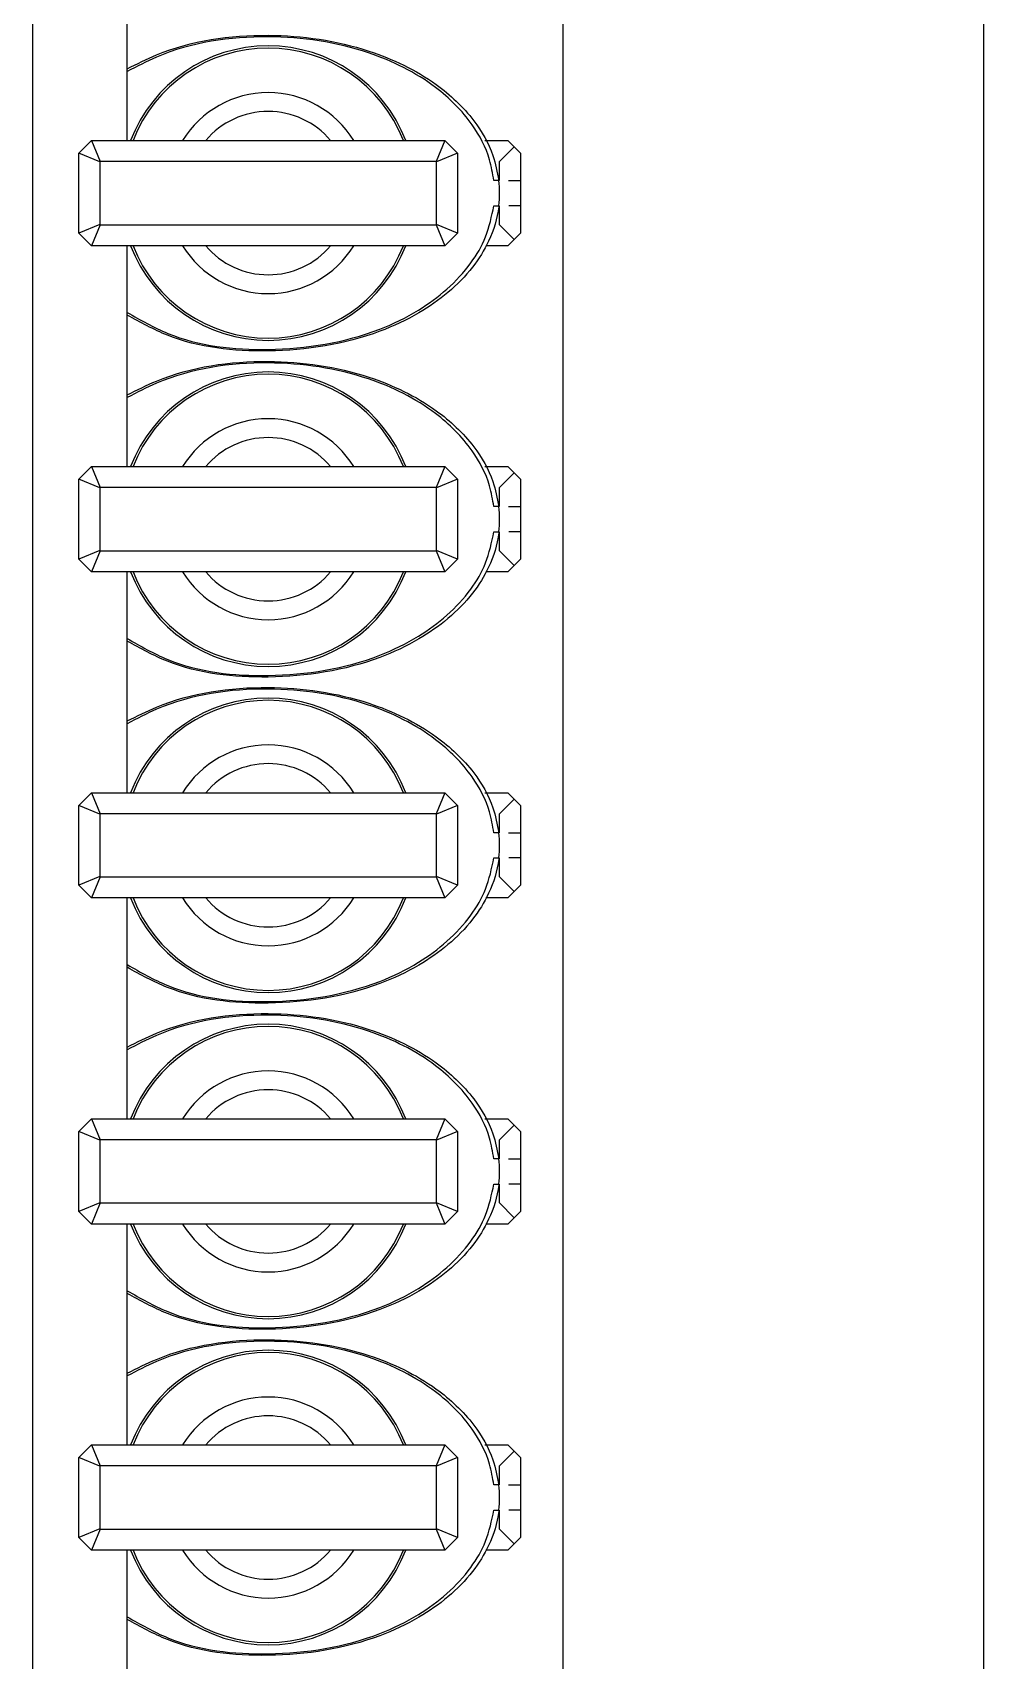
# Model space of a CAD drawing. Header units: millimetres. Extents: x 10 to 584, y 10 to 410.
# Drawn here: x 491.876 to 493.383, y 317.837 to 320.416 of the extents above; entities that cross this region are included whole.
import ezdxf

# ---------------------------------------------------------------- set-up
doc = ezdxf.new("R2010")
doc.units = ezdxf.units.MM

msp = doc.modelspace()

# ---------------------------------------------------------------- linework, layer by layer
at = {"color": 7, "linetype": 'Continuous', "lineweight": 25}
for p, q in [((491.87622, 325.84409), (491.87622, 315.84498)), ((492.71622, 325.84409), (492.71622, 315.84498)), ((493.38289, 325.84409), (493.38289, 315.84498)), ((492.02622, 320.24498), (492.02622, 320.59498)), ((491.94955, 320.22498), (491.96955, 320.24498)), ((491.96955, 320.24498), (492.52955, 320.24498)), ((491.96955, 320.24498), (491.98336, 320.21165)), ((492.52955, 320.24498), (492.51575, 320.21165)), ((492.52955, 320.24498), (492.54955, 320.22498)), ((492.59259, 320.24498), (492.62955, 320.24498)), ((492.61622, 320.21165), (492.63955, 320.23498)), ((492.62955, 320.24498), (492.63955, 320.23498)), ((492.63955, 320.23498), (492.64955, 320.22498)), ((491.94955, 320.09831), (491.94955, 320.22498)), ((491.98289, 320.21117), (491.94955, 320.22498)), ((491.98336, 320.21165), (491.98289, 320.21117)), ((491.98289, 320.21117), (491.98289, 320.11212)), ((492.51575, 320.21165), (491.98336, 320.21165)), ((492.51622, 320.21117), (492.51575, 320.21165)), ((492.54955, 320.22498), (492.51622, 320.21117)), ((492.51622, 320.11212), (492.51622, 320.21117)), ((492.54955, 320.22498), (492.54955, 320.09831)), ((492.61622, 320.18165), (492.61622, 320.21165)), ((492.64955, 320.22498), (492.64955, 320.18165)), ((492.61505, 320.18165), (492.60721, 320.18165)), ((492.60712, 320.14165), (492.61505, 320.14165)), ((492.61622, 320.11165), (492.61622, 320.14165)), ((492.64955, 320.14165), (492.64955, 320.09831)), ((491.98289, 320.11212), (491.94955, 320.09831)), ((491.98336, 320.11165), (491.96955, 320.07831)), ((491.98289, 320.11212), (491.98336, 320.11165)), ((491.98336, 320.11165), (492.51575, 320.11165)), ((492.51575, 320.11165), (492.51622, 320.11212)), ((492.51575, 320.11165), (492.52955, 320.07831)), ((492.54955, 320.09831), (492.51622, 320.11212)), ((492.63955, 320.08831), (492.61622, 320.11165)), ((491.96955, 320.07831), (491.94955, 320.09831)), ((492.52955, 320.07831), (491.96955, 320.07831)), ((492.02622, 319.72831), (492.02622, 320.07831)), ((492.54955, 320.09831), (492.52955, 320.07831)), ((492.62955, 320.07831), (492.59433, 320.07831)), ((492.63955, 320.08831), (492.62955, 320.07831)), ((492.64955, 320.09831), (492.63955, 320.08831)), ((491.94955, 319.70831), (491.96955, 319.72831)), ((491.96955, 319.72831), (492.52955, 319.72831)), ((491.96955, 319.72831), (491.98336, 319.69498)), ((492.52955, 319.72831), (492.51575, 319.69498)), ((492.52955, 319.72831), (492.54955, 319.70831)), ((492.59259, 319.72831), (492.62955, 319.72831)), ((492.61622, 319.69498), (492.63955, 319.71831)), ((492.62955, 319.72831), (492.63955, 319.71831)), ((492.63955, 319.71831), (492.64955, 319.70831)), ((491.98289, 319.69451), (491.94955, 319.70831)), ((491.94955, 319.58165), (491.94955, 319.70831)), ((491.98336, 319.69498), (491.98289, 319.69451)), ((491.98289, 319.69451), (491.98289, 319.59545)), ((492.51575, 319.69498), (491.98336, 319.69498)), ((492.51622, 319.69451), (492.51575, 319.69498)), ((492.54955, 319.70831), (492.51622, 319.69451)), ((492.51622, 319.59545), (492.51622, 319.69451)), ((492.54955, 319.70831), (492.54955, 319.58165)), ((492.61622, 319.66498), (492.61622, 319.69498)), ((492.64955, 319.70831), (492.64955, 319.66498)), ((492.61505, 319.66498), (492.60721, 319.66498)), ((492.60712, 319.62498), (492.61505, 319.62498)), ((492.61622, 319.59498), (492.61622, 319.62498)), ((492.64955, 319.62498), (492.64955, 319.58165)), ((491.98289, 319.59545), (491.94955, 319.58165)), ((491.98336, 319.59498), (491.96955, 319.56165)), ((491.98289, 319.59545), (491.98336, 319.59498)), ((491.98336, 319.59498), (492.51575, 319.59498)), ((492.51575, 319.59498), (492.51622, 319.59545)), ((492.51575, 319.59498), (492.52955, 319.56165)), ((492.54955, 319.58165), (492.51622, 319.59545)), ((492.63955, 319.57165), (492.61622, 319.59498)), ((491.96955, 319.56165), (491.94955, 319.58165)), ((492.52955, 319.56165), (491.96955, 319.56165)), ((492.02622, 319.21165), (492.02622, 319.56165)), ((492.54955, 319.58165), (492.52955, 319.56165)), ((492.62955, 319.56165), (492.59433, 319.56165)), ((492.63955, 319.57165), (492.62955, 319.56165)), ((492.64955, 319.58165), (492.63955, 319.57165)), ((491.94955, 319.19165), (491.96955, 319.21165)), ((491.96955, 319.21165), (492.52955, 319.21165)), ((491.96955, 319.21165), (491.98336, 319.17831)), ((492.52955, 319.21165), (492.51575, 319.17831)), ((492.52955, 319.21165), (492.54955, 319.19165)), ((492.59259, 319.21165), (492.62955, 319.21165)), ((492.61622, 319.17831), (492.63955, 319.20165)), ((492.62955, 319.21165), (492.63955, 319.20165)), ((492.63955, 319.20165), (492.64955, 319.19165)), ((491.98289, 319.17784), (491.94955, 319.19165)), ((491.94955, 319.06498), (491.94955, 319.19165)), ((491.98336, 319.17831), (491.98289, 319.17784)), ((491.98289, 319.17784), (491.98289, 319.07879)), ((492.51575, 319.17831), (491.98336, 319.17831)), ((492.51622, 319.17784), (492.51575, 319.17831)), ((492.54955, 319.19165), (492.51622, 319.17784)), ((492.51622, 319.07879), (492.51622, 319.17784)), ((492.54955, 319.19165), (492.54955, 319.06498)), ((492.61622, 319.14831), (492.61622, 319.17831)), ((492.64955, 319.19165), (492.64955, 319.14831)), ((492.61505, 319.14831), (492.60721, 319.14831)), ((492.60712, 319.10831), (492.61505, 319.10831)), ((492.61622, 319.07831), (492.61622, 319.10831)), ((492.64955, 319.10831), (492.64955, 319.06498)), ((491.98289, 319.07879), (491.94955, 319.06498)), ((491.98336, 319.07831), (491.96955, 319.04498)), ((491.98289, 319.07879), (491.98336, 319.07831)), ((491.98336, 319.07831), (492.51575, 319.07831)), ((492.51575, 319.07831), (492.51622, 319.07879)), ((492.51575, 319.07831), (492.52955, 319.04498)), ((492.54955, 319.06498), (492.51622, 319.07879)), ((492.63955, 319.05498), (492.61622, 319.07831)), ((491.96955, 319.04498), (491.94955, 319.06498)), ((492.54955, 319.06498), (492.52955, 319.04498)), ((492.63955, 319.05498), (492.62955, 319.04498)), ((492.64955, 319.06498), (492.63955, 319.05498)), ((492.52955, 319.04498), (491.96955, 319.04498)), ((492.02622, 318.69498), (492.02622, 319.04498)), ((492.62955, 319.04498), (492.59433, 319.04498)), ((491.94955, 318.67498), (491.96955, 318.69498)), ((491.96955, 318.69498), (492.52955, 318.69498)), ((491.96955, 318.69498), (491.98336, 318.66165)), ((492.52955, 318.69498), (492.51575, 318.66165)), ((492.52955, 318.69498), (492.54955, 318.67498)), ((492.59259, 318.69498), (492.62955, 318.69498)), ((492.61622, 318.66165), (492.63955, 318.68498)), ((492.62955, 318.69498), (492.63955, 318.68498)), ((492.63955, 318.68498), (492.64955, 318.67498)), ((491.98289, 318.66117), (491.94955, 318.67498)), ((491.94955, 318.54831), (491.94955, 318.67498)), ((491.98336, 318.66165), (491.98289, 318.66117)), ((491.98289, 318.66117), (491.98289, 318.56212)), ((492.51575, 318.66165), (491.98336, 318.66165)), ((492.51622, 318.66117), (492.51575, 318.66165)), ((492.54955, 318.67498), (492.51622, 318.66117)), ((492.51622, 318.56212), (492.51622, 318.66117)), ((492.54955, 318.67498), (492.54955, 318.54831)), ((492.61622, 318.63165), (492.61622, 318.66165)), ((492.64955, 318.67498), (492.64955, 318.63165)), ((492.61505, 318.63165), (492.60721, 318.63165)), ((492.60712, 318.59165), (492.61505, 318.59165)), ((492.61622, 318.56165), (492.61622, 318.59165)), ((492.64955, 318.59165), (492.64955, 318.54831)), ((491.98289, 318.56212), (491.94955, 318.54831)), ((491.98336, 318.56165), (491.96955, 318.52831)), ((491.98289, 318.56212), (491.98336, 318.56165)), ((491.98336, 318.56165), (492.51575, 318.56165)), ((492.51575, 318.56165), (492.51622, 318.56212)), ((492.51575, 318.56165), (492.52955, 318.52831)), ((492.54955, 318.54831), (492.51622, 318.56212)), ((492.63955, 318.53831), (492.61622, 318.56165)), ((491.96955, 318.52831), (491.94955, 318.54831)), ((492.54955, 318.54831), (492.52955, 318.52831)), ((492.63955, 318.53831), (492.62955, 318.52831)), ((492.64955, 318.54831), (492.63955, 318.53831)), ((492.52955, 318.52831), (491.96955, 318.52831)), ((492.02622, 318.17831), (492.02622, 318.52831)), ((492.62955, 318.52831), (492.59433, 318.52831)), ((491.94955, 318.15831), (491.96955, 318.17831)), ((491.96955, 318.17831), (492.52955, 318.17831)), ((491.96955, 318.17831), (491.98336, 318.14498)), ((492.52955, 318.17831), (492.51575, 318.14498)), ((492.52955, 318.17831), (492.54955, 318.15831)), ((492.59259, 318.17831), (492.62955, 318.17831)), ((492.62955, 318.17831), (492.63955, 318.16831)), ((491.94955, 318.03165), (491.94955, 318.15831)), ((491.98289, 318.14451), (491.94955, 318.15831)), ((491.98336, 318.14498), (491.98289, 318.14451)), ((491.98289, 318.14451), (491.98289, 318.04545)), ((492.51575, 318.14498), (491.98336, 318.14498)), ((492.51622, 318.14451), (492.51575, 318.14498)), ((492.54955, 318.15831), (492.51622, 318.14451)), ((492.51622, 318.04545), (492.51622, 318.14451)), ((492.54955, 318.15831), (492.54955, 318.03165)), ((492.61622, 318.14498), (492.63955, 318.16831)), ((492.61622, 318.11498), (492.61622, 318.14498)), ((492.63955, 318.16831), (492.64955, 318.15831)), ((492.64955, 318.15831), (492.64955, 318.11498)), ((492.61505, 318.11498), (492.60721, 318.11498)), ((492.60712, 318.07498), (492.61505, 318.07498)), ((492.61622, 318.04498), (492.61622, 318.07498)), ((492.64955, 318.07498), (492.64955, 318.03165)), ((491.98289, 318.04545), (491.94955, 318.03165)), ((491.98336, 318.04498), (491.96955, 318.01165)), ((491.98289, 318.04545), (491.98336, 318.04498)), ((491.98336, 318.04498), (492.51575, 318.04498)), ((492.51575, 318.04498), (492.51622, 318.04545)), ((492.51575, 318.04498), (492.52955, 318.01165)), ((492.54955, 318.03165), (492.51622, 318.04545)), ((492.63955, 318.02165), (492.61622, 318.04498)), ((491.96955, 318.01165), (491.94955, 318.03165)), ((492.54955, 318.03165), (492.52955, 318.01165)), ((492.63955, 318.02165), (492.62955, 318.01165)), ((492.64955, 318.03165), (492.63955, 318.02165)), ((492.52955, 318.01165), (491.96955, 318.01165)), ((492.02622, 317.66165), (492.02622, 318.01165)), ((492.62955, 318.01165), (492.59433, 318.01165))]:
    msp.add_line(p, q, dxfattribs=at)
for centre, start, end in [((492.24955, 320.16165), 20.92483, 159.07517), ((492.24955, 320.16165), 200.92483, 339.07517), ((492.24955, 319.64498), 20.92483, 159.07517), ((492.24955, 319.64498), 200.92483, 339.07517), ((492.24955, 319.12831), 20.92483, 159.07517), ((492.24955, 319.12831), 200.92483, 339.07517), ((492.24955, 318.61165), 20.92483, 159.07517), ((492.24955, 318.61165), 200.92483, 339.07517), ((492.24955, 318.09498), 20.92483, 159.07517), ((492.24955, 318.09498), 200.92483, 339.07517)]:
    msp.add_arc(centre, 0.23333, start, end, dxfattribs=at)
at = {"color": 59, "linetype": 'Continuous', "lineweight": 25}
for centre, radius, start, end in [((492.24955, 320.16165), 0.22981, 21.26068, 158.73932), ((492.24955, 320.16165), 0.15921, 31.5611, 148.4389), ((492.24955, 320.16165), 0.1294, 40.09101, 139.90899), ((492.24955, 320.16165), 0.22981, 201.26068, 338.73932), ((492.24955, 320.16165), 0.15921, 211.5611, 328.4389), ((492.24955, 320.16165), 0.1294, 220.09101, 319.90899), ((492.24955, 319.64498), 0.22981, 21.26068, 158.73932), ((492.24955, 319.64498), 0.15921, 31.5611, 148.4389), ((492.24955, 319.64498), 0.1294, 40.09101, 139.90899), ((492.24955, 319.64498), 0.22981, 201.26068, 338.73932), ((492.24955, 319.64498), 0.15921, 211.5611, 328.4389), ((492.24955, 319.64498), 0.1294, 220.09101, 319.90899), ((492.24955, 319.12831), 0.22981, 21.26068, 158.73932), ((492.24955, 319.12831), 0.15921, 31.5611, 148.4389), ((492.24955, 319.12831), 0.1294, 40.09101, 139.90899), ((492.24955, 319.12831), 0.22981, 201.26068, 338.73932), ((492.24955, 319.12831), 0.15921, 211.5611, 328.4389), ((492.24955, 319.12831), 0.1294, 220.09101, 319.90899), ((492.24955, 318.61165), 0.22981, 21.26068, 158.73932), ((492.24955, 318.61165), 0.15921, 31.5611, 148.4389), ((492.24955, 318.61165), 0.1294, 40.09101, 139.90899), ((492.24955, 318.61165), 0.22981, 201.26068, 338.73932), ((492.24955, 318.61165), 0.15921, 211.5611, 328.4389), ((492.24955, 318.61165), 0.1294, 220.09101, 319.90899), ((492.24955, 318.09498), 0.22981, 21.26068, 158.73932), ((492.24955, 318.09498), 0.15921, 31.5611, 148.4389), ((492.24955, 318.09498), 0.1294, 40.09101, 139.90899), ((492.24955, 318.09498), 0.22981, 201.26068, 338.73932), ((492.24955, 318.09498), 0.15921, 211.5611, 328.4389), ((492.24955, 318.09498), 0.1294, 220.09101, 319.90899)]:
    msp.add_arc(centre, radius, start, end, dxfattribs=at)
at = {"color": 7, "linetype": 'Continuous', "lineweight": 25}
for centre in [(492.24955, 320.16165), (492.24955, 319.64498), (492.24955, 319.12831), (492.24955, 318.61165), (492.24955, 318.09498)]:
    msp.add_ellipse(centre, major_axis=(-0.36667, 0), ratio=0.6818182, start_param=3.0615071, end_param=3.2216782, dxfattribs=at)
for points, knots in [([(492.02622, 320.35866), (492.0415, 320.36636), (492.11036, 320.40104), (492.24402, 320.4198), (492.39756, 320.3979), (492.5088, 320.34482), (492.57399, 320.28388), (492.60601, 320.22911), (492.6125, 320.19501), (492.61505, 320.18165)], [0, 0, 0, 0, 0.0734562, 0.3309748, 0.562253, 0.733186, 0.8514207, 0.9417855, 1, 1, 1, 1]), ([(492.63053, 320.18165), (492.63359, 320.18165), (492.64521, 320.18165), (492.64906, 320.18165), (492.64948, 320.18165), (492.64955, 320.18165)], [0, 0, 0, 0, 0.2301759, 0.8737531, 1, 1, 1, 1]), ([(492.61505, 320.14165), (492.61498, 320.14109), (492.61265, 320.12182), (492.60212, 320.08707), (492.56347, 320.0255), (492.50251, 319.97619), (492.39349, 319.92527), (492.2563, 319.90431), (492.1154, 319.91926), (492.04714, 319.95685), (492.02622, 319.96836)], [0, 0, 0, 0, 0.0024244, 0.0832315, 0.1526605, 0.3122964, 0.4103004, 0.6672603, 0.8980368, 1, 1, 1, 1]), ([(492.64955, 320.14165), (492.64867, 320.14165), (492.64736, 320.14165), (492.63501, 320.14165), (492.63093, 320.14165)], [0, 0, 0, 0, 0.6701369, 1, 1, 1, 1]), ([(492.02622, 319.84199), (492.0415, 319.84969), (492.11036, 319.88437), (492.24402, 319.90314), (492.39756, 319.88123), (492.5088, 319.82815), (492.57399, 319.76721), (492.60601, 319.71244), (492.6125, 319.67834), (492.61505, 319.66498)], [0, 0, 0, 0, 0.0734562, 0.3309748, 0.562253, 0.733186, 0.8514207, 0.9417855, 1, 1, 1, 1]), ([(492.63053, 319.66498), (492.63359, 319.66498), (492.64521, 319.66498), (492.64906, 319.66498), (492.64948, 319.66498), (492.64955, 319.66498)], [0, 0, 0, 0, 0.2301759, 0.8737531, 1, 1, 1, 1]), ([(492.61505, 319.62498), (492.61498, 319.62442), (492.61265, 319.60515), (492.60212, 319.57041), (492.56347, 319.50883), (492.50251, 319.45953), (492.39349, 319.4086), (492.2563, 319.38764), (492.1154, 319.40259), (492.04714, 319.44018), (492.02622, 319.4517)], [0, 0, 0, 0, 0.0024244, 0.0832315, 0.1526605, 0.3122964, 0.4103004, 0.6672603, 0.8980368, 1, 1, 1, 1]), ([(492.64955, 319.62498), (492.64867, 319.62498), (492.64736, 319.62498), (492.63501, 319.62498), (492.63093, 319.62498)], [0, 0, 0, 0, 0.6701369, 1, 1, 1, 1]), ([(492.02622, 319.32533), (492.0415, 319.33303), (492.11036, 319.36771), (492.24402, 319.38647), (492.39756, 319.36457), (492.5088, 319.31148), (492.57399, 319.25055), (492.60601, 319.19577), (492.6125, 319.16167), (492.61505, 319.14831)], [0, 0, 0, 0, 0.0734562, 0.3309748, 0.562253, 0.733186, 0.8514207, 0.9417855, 1, 1, 1, 1]), ([(492.63053, 319.14831), (492.63359, 319.14831), (492.64521, 319.14831), (492.64906, 319.14831), (492.64948, 319.14831), (492.64955, 319.14831)], [0, 0, 0, 0, 0.2301759, 0.8737531, 1, 1, 1, 1]), ([(492.61505, 319.10831), (492.61498, 319.10775), (492.61265, 319.08849), (492.60212, 319.05374), (492.56347, 318.99217), (492.50251, 318.94286), (492.39349, 318.89193), (492.2563, 318.87098), (492.1154, 318.88592), (492.04714, 318.92351), (492.02622, 318.93503)], [0, 0, 0, 0, 0.0024244, 0.0832315, 0.1526605, 0.3122964, 0.4103004, 0.6672603, 0.8980368, 1, 1, 1, 1]), ([(492.64955, 319.10831), (492.64867, 319.10831), (492.64736, 319.10831), (492.63501, 319.10831), (492.63093, 319.10831)], [0, 0, 0, 0, 0.6701369, 1, 1, 1, 1]), ([(492.02622, 318.80866), (492.0415, 318.81636), (492.11036, 318.85104), (492.24402, 318.8698), (492.39756, 318.8479), (492.5088, 318.79482), (492.57399, 318.73388), (492.60601, 318.67911), (492.6125, 318.64501), (492.61505, 318.63165)], [0, 0, 0, 0, 0.0734562, 0.3309748, 0.562253, 0.733186, 0.8514207, 0.9417855, 1, 1, 1, 1]), ([(492.63053, 318.63165), (492.63359, 318.63165), (492.64521, 318.63165), (492.64906, 318.63165), (492.64948, 318.63165), (492.64955, 318.63165)], [0, 0, 0, 0, 0.2301759, 0.8737531, 1, 1, 1, 1]), ([(492.61505, 318.59165), (492.61498, 318.59109), (492.61265, 318.57182), (492.60212, 318.53707), (492.56347, 318.4755), (492.50251, 318.42619), (492.39349, 318.37527), (492.2563, 318.35431), (492.1154, 318.36926), (492.04714, 318.40685), (492.02622, 318.41836)], [0, 0, 0, 0, 0.0024244, 0.0832315, 0.1526605, 0.3122964, 0.4103004, 0.6672603, 0.8980368, 1, 1, 1, 1]), ([(492.64955, 318.59165), (492.64867, 318.59165), (492.64736, 318.59165), (492.63501, 318.59165), (492.63093, 318.59165)], [0, 0, 0, 0, 0.6701369, 1, 1, 1, 1]), ([(492.02622, 318.29199), (492.0415, 318.29969), (492.11036, 318.33437), (492.24402, 318.35314), (492.39756, 318.33123), (492.5088, 318.27815), (492.57399, 318.21721), (492.60601, 318.16244), (492.6125, 318.12834), (492.61505, 318.11498)], [0, 0, 0, 0, 0.0734562, 0.3309748, 0.562253, 0.733186, 0.8514207, 0.9417855, 1, 1, 1, 1]), ([(492.63053, 318.11498), (492.63359, 318.11498), (492.64521, 318.11498), (492.64906, 318.11498), (492.64948, 318.11498), (492.64955, 318.11498)], [0, 0, 0, 0, 0.2301759, 0.8737531, 1, 1, 1, 1]), ([(492.61505, 318.07498), (492.61498, 318.07442), (492.61265, 318.05515), (492.60212, 318.02041), (492.56347, 317.95883), (492.50251, 317.90953), (492.39349, 317.8586), (492.2563, 317.83764), (492.1154, 317.85259), (492.04714, 317.89018), (492.02622, 317.9017)], [0, 0, 0, 0, 0.0024244, 0.0832315, 0.1526605, 0.3122964, 0.4103004, 0.6672603, 0.8980368, 1, 1, 1, 1]), ([(492.64955, 318.07498), (492.64867, 318.07498), (492.64736, 318.07498), (492.63501, 318.07498), (492.63093, 318.07498)], [0, 0, 0, 0, 0.6701369, 1, 1, 1, 1])]:
    msp.add_open_spline(points, degree=3, knots=knots, dxfattribs=at)
at = {"color": 59, "linetype": 'Continuous', "lineweight": 25}
for points, knots in [([(492.60721, 320.18165), (492.60529, 320.19269), (492.59983, 320.22413), (492.57163, 320.27791), (492.50826, 320.3407), (492.39748, 320.39527), (492.244, 320.41755), (492.11005, 320.39821), (492.04159, 320.36234), (492.02622, 320.35429)], [0, 0, 0, 0, 0.0485598, 0.138277, 0.2581916, 0.4311444, 0.6646951, 0.9247029, 1, 1, 1, 1]), ([(492.02622, 319.97259), (492.04721, 319.96059), (492.11509, 319.92177), (492.25641, 319.90658), (492.39343, 319.92814), (492.50181, 319.98055), (492.56083, 320.0314), (492.59696, 320.0925), (492.60366, 320.12489), (492.60712, 320.14165)], [0, 0, 0, 0, 0.104358, 0.3375039, 0.5970609, 0.6961739, 0.857456, 0.9262907, 1, 1, 1, 1]), ([(492.60721, 319.66498), (492.60529, 319.67602), (492.59983, 319.70746), (492.57163, 319.76124), (492.50826, 319.82404), (492.39748, 319.87861), (492.244, 319.90089), (492.11005, 319.88154), (492.04159, 319.84568), (492.02622, 319.83762)], [0, 0, 0, 0, 0.0485598, 0.138277, 0.2581916, 0.4311444, 0.6646951, 0.9247029, 1, 1, 1, 1]), ([(492.02622, 319.45592), (492.04721, 319.44392), (492.11509, 319.4051), (492.25641, 319.38992), (492.39343, 319.41147), (492.50181, 319.46389), (492.56083, 319.51473), (492.59696, 319.57583), (492.60366, 319.60823), (492.60712, 319.62498)], [0, 0, 0, 0, 0.10435802, 0.33750387, 0.59706089, 0.69617393, 0.857456, 0.92629068, 1, 1, 1, 1]), ([(492.60721, 319.14831), (492.60529, 319.15936), (492.59983, 319.1908), (492.57163, 319.24457), (492.50826, 319.30737), (492.39748, 319.36194), (492.244, 319.38422), (492.11005, 319.36488), (492.04159, 319.32901), (492.02622, 319.32096)], [0, 0, 0, 0, 0.0485598, 0.138277, 0.2581916, 0.4311444, 0.6646951, 0.9247029, 1, 1, 1, 1]), ([(492.02622, 318.93926), (492.04721, 318.92725), (492.11509, 318.88843), (492.25641, 318.87325), (492.39343, 318.8948), (492.50181, 318.94722), (492.56083, 318.99806), (492.59696, 319.05917), (492.60366, 319.09156), (492.60712, 319.10831)], [0, 0, 0, 0, 0.104358, 0.3375039, 0.5970609, 0.6961739, 0.857456, 0.9262907, 1, 1, 1, 1]), ([(492.60721, 318.63165), (492.60529, 318.64269), (492.59983, 318.67413), (492.57163, 318.72791), (492.50826, 318.7907), (492.39748, 318.84527), (492.244, 318.86755), (492.11005, 318.84821), (492.04159, 318.81234), (492.02622, 318.80429)], [0, 0, 0, 0, 0.0485598, 0.138277, 0.2581916, 0.4311444, 0.6646951, 0.9247029, 1, 1, 1, 1]), ([(492.02622, 318.42259), (492.04721, 318.41059), (492.11509, 318.37177), (492.25641, 318.35658), (492.39343, 318.37814), (492.50181, 318.43055), (492.56083, 318.4814), (492.59696, 318.5425), (492.60366, 318.57489), (492.60712, 318.59165)], [0, 0, 0, 0, 0.104358, 0.3375039, 0.5970609, 0.6961739, 0.857456, 0.9262907, 1, 1, 1, 1]), ([(492.60721, 318.11498), (492.60529, 318.12602), (492.59983, 318.15746), (492.57163, 318.21124), (492.50826, 318.27404), (492.39748, 318.32861), (492.244, 318.35089), (492.11005, 318.33154), (492.04159, 318.29568), (492.02622, 318.28762)], [0, 0, 0, 0, 0.0485598, 0.138277, 0.2581916, 0.4311444, 0.6646951, 0.9247029, 1, 1, 1, 1]), ([(492.02622, 317.90592), (492.04721, 317.89392), (492.11509, 317.8551), (492.25641, 317.83992), (492.39343, 317.86147), (492.50181, 317.91389), (492.56083, 317.96473), (492.59696, 318.02583), (492.60366, 318.05823), (492.60712, 318.07498)], [0, 0, 0, 0, 0.104358, 0.3375039, 0.5970609, 0.6961739, 0.857456, 0.9262907, 1, 1, 1, 1])]:
    msp.add_open_spline(points, degree=3, knots=knots, dxfattribs=at)
at = {"color": 7, "linetype": 'Continuous', "lineweight": 25}
for points in [[(492.64955, 320.18165), (492.64955, 320.17498), (492.64955, 320.16165), (492.64955, 320.14831), (492.64955, 320.14165)], [(492.64955, 319.66498), (492.64955, 319.65831), (492.64955, 319.64498), (492.64955, 319.63165), (492.64955, 319.62498)], [(492.64955, 319.14831), (492.64955, 319.14165), (492.64955, 319.12831), (492.64955, 319.11498), (492.64955, 319.10831)], [(492.64955, 318.63165), (492.64955, 318.62498), (492.64955, 318.61165), (492.64955, 318.59831), (492.64955, 318.59165)], [(492.64955, 318.11498), (492.64955, 318.10831), (492.64955, 318.09498), (492.64955, 318.08165), (492.64955, 318.07498)]]:
    msp.add_open_spline(points, degree=3, dxfattribs=at)

doc.saveas('drawing.dxf')
